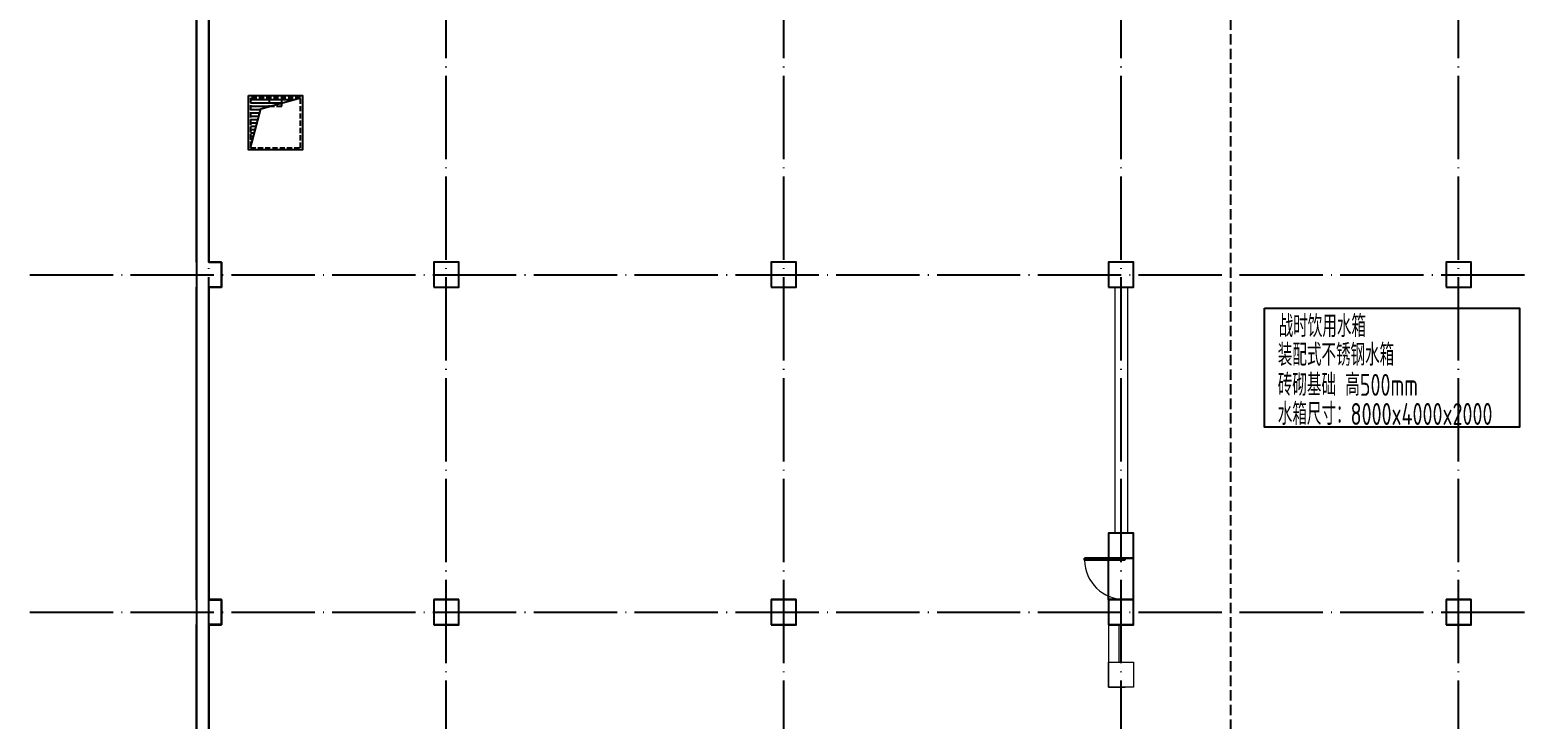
# Model space of a CAD drawing. Extents: x 115549 to 768939, y -502199 to 402497.
# Drawn here: x 225783 to 261492, y -387192 to -370640 of the extents above; entities that cross this region are included whole.
import ezdxf

# ---------------------------------------------------------------- set-up
doc = ezdxf.new("R2010")
doc.units = 0
doc.header["$LTSCALE"] = 1000
doc.header["$MEASUREMENT"] = 0
doc.linetypes.add('__DASH', pattern=[0.35, 0.25, -0.1])
doc.linetypes.add('DOTE', pattern=[2.42, 2, -0.2, 0.02, -0.2])
for name, color, linetype in [('COLUMN', 9, 'Continuous'), ('DOTE', 16, 'DOTE'), ('人防－WINDOW', 4, 'Continuous'), ('文字', 3, 'Continuous'), ('给水', 32, 'Continuous')]:
    doc.layers.add(name, color=color, linetype=linetype)
doc.layers.add('renWALL', color=8, linetype='Continuous', lineweight=9)
doc.layers.add('WALL', color=150, linetype='Continuous', lineweight=30)
doc.styles.add('TSSD_Rein', font='tssdeng.shx', dxfattribs={"width": 0.7, "bigfont": 'tssdchn.shx'})

# ---------------------------------------------------------------- blocks, each defined once
blk = doc.blocks.new('qiangzh3333')
at = {"layer": 'COLUMN', "color": 8}
for points in [[(503034401, 3697128296), (503034401, 3697127696)], [(503034401, 3697120196), (503034401, 3697119596)]]:
    blk.add_lwpolyline(points, dxfattribs=at)
for points in [[(503040101, 3697127696), (503040701, 3697127696), (503040701, 3697128296), (503040101, 3697128296)], [(503048201, 3697127696), (503048801, 3697127696), (503048801, 3697128296), (503048201, 3697128296)], [(503056301, 3697127696), (503056901, 3697127696), (503056901, 3697128296), (503056301, 3697128296)], [(503064401, 3697127696), (503065001, 3697127696), (503065001, 3697128296), (503064401, 3697128296)], [(503056301, 3697121196), (503056901, 3697121196), (503056901, 3697121796), (503056301, 3697121796)], [(503040101, 3697119596), (503040701, 3697119596), (503040701, 3697120196), (503040101, 3697120196)], [(503048201, 3697119596), (503048801, 3697119596), (503048801, 3697120196), (503048201, 3697120196)], [(503056301, 3697119596), (503056901, 3697119596), (503056901, 3697120196), (503056301, 3697120196)], [(503064401, 3697119596), (503065001, 3697119596), (503065001, 3697120196), (503064401, 3697120196)]]:
    blk.add_lwpolyline(points, close=True, dxfattribs=at)
at = {"layer": 'renWALL', "color": 8}
for points in [[(503056451, 3697127696), (503056451, 3697121796)], [(503056751, 3697127696), (503056751, 3697121796)], [(503056301, 3697119596), (503056301, 3697118096), (503056701, 3697118096)], [(503056551, 3697118696), (503056551, 3697119596)]]:
    blk.add_lwpolyline(points, dxfattribs=at)
blk.add_lwpolyline([(503056301, 3697118696), (503056901, 3697118696), (503056901, 3697118096), (503056301, 3697118096)], close=True, dxfattribs=at)
at = {"layer": 'WALL', "color": 8}
for points in [[(503038501, 3697139796), (503034701, 3697139796), (503034701, 3697136396), (503035001, 3697136396), (503035001, 3697135796), (503034701, 3697135796), (503034701, 3697128296), (503035001, 3697128296), (503035001, 3697127696), (503034701, 3697127696), (503034701, 3697120196), (503035001, 3697120196), (503035001, 3697119596), (503034701, 3697119596), (503034701, 3697112096), (503035001, 3697112096), (503035001, 3697111496), (503034401, 3697111496), (503034401, 3697112096)], [(503034401, 3697135796), (503034401, 3697128296)], [(503034401, 3697127696), (503034401, 3697120196)], [(503034401, 3697119596), (503034401, 3697112096)]]:
    blk.add_lwpolyline(points, dxfattribs=at)
blk = doc.blocks.new('kengyi')
at = {"layer": '给水'}
for p, q in [((2970150, 735418), (2971184, 735418)), ((2970150, 735339), (2970897, 735339)), ((2970150, 735260), (2970610, 735260)), ((2970150, 735180), (2970393, 735180)), ((2970150, 735101), (2970372, 735101)), ((2970150, 735021), (2970351, 735021)), ((2970150, 734942), (2970330, 734942)), ((2970150, 734863), (2970309, 734863)), ((2970150, 734783), (2970288, 734783)), ((2970150, 734704), (2970267, 734704)), ((2970150, 734625), (2970246, 734625)), ((2970150, 734545), (2970225, 734545)), ((2970150, 734466), (2970204, 734466)), ((2970150, 734386), (2970182, 734386))]:
    blk.add_line(p, q, dxfattribs=at)
blk.add_lwpolyline([(2970100, 735514), (2971400, 735514), (2971400, 734214), (2970100, 734214)], close=True, dxfattribs=at)
at = {"layer": '给水', "linetype": '__DASH', "ltscale": 0.5}
blk.add_lwpolyline([(2971350, 735464), (2970150, 735464), (2970150, 734264), (2971350, 734264)], close=True, dxfattribs=at)
at = {"layer": '给水'}
blk.add_lwpolyline([(2970150, 734264), (2970399, 735201), (2971350, 735464)], dxfattribs=at)
at = {"layer": '给水', "linetype": '__DASH', "ltscale": 0.5}
blk.add_lwpolyline([(2970600, 735461), (2970600, 735261), (2970900, 735261), (2970900, 735461)], dxfattribs=at)
blk = doc.blocks.new('$DorLib2D$00000001')
for p, q in [((0.45, 0.975), (0.5, 0.975)), ((0.45, 0), (0.45, 0.975)), ((0.5, 0), (0.5, 0.975)), ((0.5, 0), (0.45, 0))]:
    blk.add_line(p, q)
at = {"lineweight": 13}
blk.add_arc((0.475, 0), 0.975, 91.4693, 180, dxfattribs=at)
blk = doc.blocks.new('saaaa')
at = {"layer": 'COLUMN', "color": 8}
for p, q in [((504702090, 3696189093), (504702090, 3696188493)), ((504708390, 3696189093), (504707790, 3696189093)), ((504707790, 3696189093), (504707790, 3696188493)), ((504708390, 3696188493), (504708390, 3696189093)), ((504716490, 3696189093), (504715890, 3696189093)), ((504715890, 3696189093), (504715890, 3696188493)), ((504716490, 3696188493), (504716490, 3696189093)), ((504724590, 3696189093), (504723990, 3696189093)), ((504723990, 3696189093), (504723990, 3696188493)), ((504724590, 3696188493), (504724590, 3696189093)), ((504732690, 3696189093), (504732090, 3696189093)), ((504732090, 3696189093), (504732090, 3696188493)), ((504732690, 3696188493), (504732690, 3696189093)), ((504707790, 3696188493), (504708390, 3696188493)), ((504715890, 3696188493), (504716490, 3696188493)), ((504723990, 3696188493), (504724590, 3696188493)), ((504732090, 3696188493), (504732690, 3696188493)), ((504724590, 3696182593), (504723990, 3696182593)), ((504723990, 3696182593), (504723990, 3696181993)), ((504724590, 3696181993), (504724590, 3696182593)), ((504723990, 3696181993), (504724590, 3696181993)), ((504702090, 3696180993), (504702090, 3696180393)), ((504708390, 3696180993), (504707790, 3696180993)), ((504707790, 3696180993), (504707790, 3696180393)), ((504708390, 3696180393), (504708390, 3696180993)), ((504716490, 3696180993), (504715890, 3696180993)), ((504715890, 3696180993), (504715890, 3696180393)), ((504716490, 3696180393), (504716490, 3696180993)), ((504724590, 3696180993), (504723990, 3696180993)), ((504723990, 3696180993), (504723990, 3696180393)), ((504724590, 3696180393), (504724590, 3696180993)), ((504732690, 3696180993), (504732090, 3696180993)), ((504732090, 3696180993), (504732090, 3696180393)), ((504732690, 3696180393), (504732690, 3696180993)), ((504707790, 3696180393), (504708390, 3696180393)), ((504715890, 3696180393), (504716490, 3696180393)), ((504723990, 3696180393), (504724590, 3696180393)), ((504732090, 3696180393), (504732690, 3696180393))]:
    blk.add_line(p, q, dxfattribs=at)
at = {"layer": 'renWALL', "color": 8}
for p, q in [((504724140, 3696188493), (504724140, 3696182593)), ((504724440, 3696188493), (504724440, 3696182593)), ((504723990, 3696180393), (504723990, 3696178893)), ((504724240, 3696179493), (504724240, 3696180393)), ((504723990, 3696179493), (504724590, 3696179493)), ((504723990, 3696178893), (504723990, 3696179493)), ((504724590, 3696179493), (504724590, 3696178893)), ((504724590, 3696178893), (504723990, 3696178893)), ((504723990, 3696178893), (504724390, 3696178893))]:
    blk.add_line(p, q, dxfattribs=at)
at = {"layer": 'WALL', "color": 8}
for p, q in [((504702090, 3696196593), (504702090, 3696189093)), ((504702390, 3696196593), (504702390, 3696189093)), ((504702390, 3696189093), (504702690, 3696189093)), ((504702690, 3696189093), (504702690, 3696188493)), ((504702090, 3696188493), (504702090, 3696180993)), ((504702690, 3696188493), (504702390, 3696188493)), ((504702390, 3696188493), (504702390, 3696180993)), ((504702390, 3696180993), (504702690, 3696180993)), ((504702690, 3696180993), (504702690, 3696180393)), ((504702090, 3696180393), (504702090, 3696172893)), ((504702690, 3696180393), (504702390, 3696180393)), ((504702390, 3696180393), (504702390, 3696172893))]:
    blk.add_line(p, q, dxfattribs=at)

msp = doc.modelspace()

# ---------------------------------------------------------------- linework, layer by layer
at = {"color": 8, "linetype": '__DASH'}
msp.add_line((254612.1, -306345.2), (254612.1, -476142.6), dxfattribs=at)
at = {"color": 0}
msp.add_lwpolyline([(255426.3, -377325.1), (261544.7, -377325.1), (261544.7, -380181.5), (255426.3, -380181.5)], close=True, dxfattribs=at)
at = {"layer": 'DOTE', "color": 1}
for p, q in [((230083.3, -472963.5), (230083.3, -308021.8)), ((235783.3, -472963.5), (235783.3, -308021.8)), ((243883.3, -472963.5), (243883.3, -308021.8)), ((251983.3, -472963.5), (251983.3, -308021.8)), ((260083.3, -472963.5), (260083.3, -308021.8)), ((225783.3, -376521.8), (452683.3, -376521.8)), ((225783.3, -384621.8), (452683.3, -384621.8))]:
    msp.add_line(p, q, dxfattribs=at)
at = {"layer": '人防－WINDOW'}
for p, q in [((251683.3, -384321.8), (251683.3, -383321.8)), ((252283.3, -384321.8), (252283.3, -383321.8))]:
    msp.add_line(p, q, dxfattribs=at)

# ---------------------------------------------------------------- block references
msp.add_blockref('saaaa', (-504472306.5, -3696565314.4))
at = {"layer": 'renWALL', "color": 8}
msp.add_blockref('qiangzh3333', (-502804617.7, -3697504518), dxfattribs=at)
at = {"layer": '人防－WINDOW', "xscale": -1000, "yscale": -1000, "zscale": -1000, "rotation": 270}
msp.add_blockref('$DorLib2D$00000001', (252075.7, -383821.8), dxfattribs=at)
at = {"layer": '给水'}
msp.add_blockref('kengyi', (-2739066.7, -1107735.9), dxfattribs=at)

# ---------------------------------------------------------------- texts
at = {"layer": '文字', "color": 7, "style": 'TSSD_Rein', "width": 0.7}
for s, height, p in [('战时饮用水箱', 525.26, (255765, -378019.2)), ('装配式不锈钢水箱 ', 525.26, (255744, -378707.1)), ('砖砌基础 高500mm ', 525.263, (255744, -379427.9)), ('水箱尺寸：8000x4000x2000', 525.263, (255744, -380126.7))]:
    msp.add_text(s, height=height, dxfattribs=at).set_placement(p)

doc.saveas('drawing.dxf')
